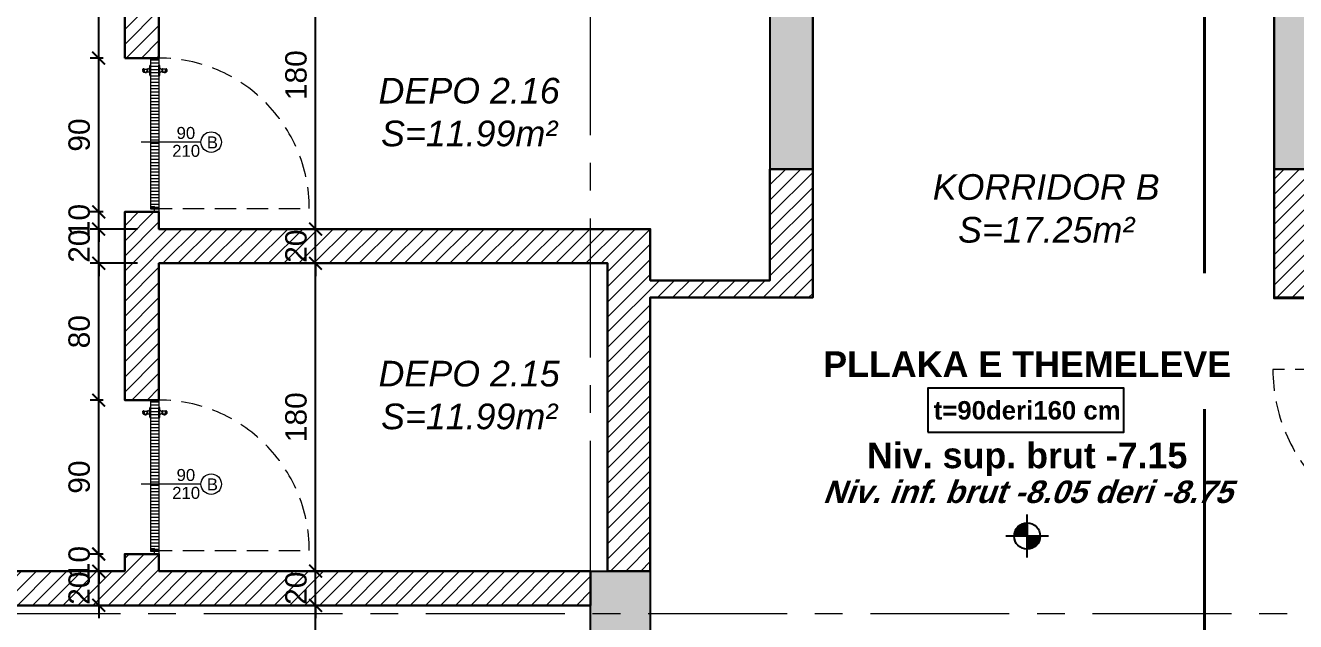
# Model space of a CAD drawing. Header units: centimetres. Extents: x 54080 to 84019, y -57712 to -39496.
# Drawn here: x 56612 to 57355, y -52827 to -52478 of the extents above; entities that cross this region are included whole.
import ezdxf
from ezdxf.enums import TextEntityAlignment as Align

# ---------------------------------------------------------------- set-up
doc = ezdxf.new("R2010")
doc.units = ezdxf.units.CM
doc.header["$LTSCALE"] = 50
doc.header["$MEASUREMENT"] = 0
for name, pattern in [('AXES', [2, 1.25, -0.25, 0.25, -0.25]), ('CACHE', [0.375, 0.25, -0.125]), ('CONTINU', [0]), ('DASHED2', [9.525, 6.35, -3.175])]:
    doc.linetypes.add(name, pattern=pattern)
doc.layers.get('0').update_dxf_attribs({"color": 8})
for name, color, linetype in [('AXES', 10, 'AXES'), ('BETON COUPE', 3, 'CONTINU'), ('BETON TRAME', 252, 'Continuous'), ('COTE 50ème', 1, 'Continuous'), ('NIVEAU', 170, 'Continuous'), ('TEXTE', 7, 'Continuous')]:
    doc.layers.add(name, color=color, linetype=linetype)
for name, color, linetype, lineweight in [('BETON HACHURE', 253, 'Continuous', 13), ('door', 44, 'Continuous', 5), ('MACONNERIE COUPE', 7, 'Continuous', 30), ('MACONNERIE HACHURE', 253, 'Continuous', 13)]:
    doc.layers.add(name, color=color, linetype=linetype, lineweight=lineweight)
doc.layers.add('FMULT', color=150, linetype='Continuous', plot=False)
doc.layers.add('HORS GEL COTE', color=7, linetype='Continuous', lineweight=13, true_color=0x00661a)
doc.styles.add('Arial', font='arialbd.ttf', dxfattribs={"height": 12.5})
doc.styles.add('GENERATED_STYLE_1', font='arial.ttf')
doc.styles.add('RS_TEXT_1.50', font='arial.ttf', dxfattribs={"height": 12.5})
doc.styles.add('RS_TXT_50', font='arial.ttf', dxfattribs={"height": 12.5})
doc.styles.add('style2', font='arialbd.ttf', dxfattribs={"height": 20})
doc.dimstyles.new('RS_50CM_LINEAIRE', dxfattribs={"dimscale": 5, "dimtxt": 12.5, "dimasz": 1.5, "dimexe": 1, "dimexo": 2.5, "dimgap": 1, "dimtad": 1, "dimdec": 1, "dimrnd": 0.5, "dimdsep": 46, "dimtxsty": 'RS_TXT_50', "dimblk1": 'ARCHTICK', "dimblk2": 'ARCHTICK', "dimsah": 1, "dimcen": 2.5, "dimdle": 1, "dimclrt": 4, "dimadec": 0, "dimazin": 2, "dimtfac": 1, "dimtdec": 1, "dimtix": 1, "dimtmove": 2, "dimatfit": 3, "dimfxl": 1, "dimtolj": 1, "dimtzin": 0, "dimarcsym": 0})

# ---------------------------------------------------------------- blocks, each defined once
blk = doc.blocks.new('A$C99aa3423')
at = {"layer": 'AXES', "lineweight": 5, "ltscale": 1.3}
for p, q in [((740, -4150), (740, -1058.41)), ((3195, -1960), (-1985, -1960))]:
    blk.add_line(p, q, dxfattribs=at)
blk = doc.blocks.new('_ArchTick')
at = {"color": 0, "linetype": 'ByBlock', "const_width": 0.15}
blk.add_lwpolyline([(-0.5, -0.5), (0.5, 0.5)], dxfattribs=at)
blk = doc.blocks.new('*D948')
at = {"layer": 'COTE 50ème', "color": 0, "lineweight": -2, "ltscale": 0.5, "transparency": 16777216}
for p, q in [((56752.19, -52817.36), (56786.81, -52817.36)), ((56781.81, -53452.36), (56781.81, -52812.36)), ((56930.17, -53447.36), (56776.81, -53447.36))]:
    blk.add_line(p, q, dxfattribs=at)
at = {"layer": 'Defpoints', "color": 0, "ltscale": 0.5, "transparency": 16777216}
for p in [(56739.69, -52817.36), (56781.81, -52817.36), (56942.67, -53447.36)]:
    blk.add_point(p, dxfattribs=at)
at = {"layer": 'COTE 50ème', "color": 0, "lineweight": -2, "ltscale": 0.5, "transparency": 16777216, "xscale": 7.5, "yscale": 7.5, "zscale": 7.5}
for p, rotation in [((56781.81, -52817.36), 90), ((56781.81, -53447.36), 270)]:
    blk.add_blockref('_ArchTick', p, dxfattribs=dict(at, rotation=rotation))
at = {"layer": 'COTE 50ème', "color": 4, "ltscale": 0.5, "transparency": 16777216, "insert": (56770.42, -53132.36), "char_height": 12.5, "attachment_point": 5, "rotation": 90, "style": 'RS_TXT_50'}
blk.add_mtext('\\A1;630', dxfattribs=at)
blk = doc.blocks.new('*D949')
at = {"layer": 'COTE 50ème', "color": 0, "lineweight": -2, "ltscale": 0.5, "transparency": 16777216}
for p, q in [((56781.81, -52797.36), (56781.81, -52789.86)), ((56752.19, -52797.36), (56786.81, -52797.36)), ((56781.81, -52817.36), (56781.81, -52797.36)), ((56752.19, -52817.36), (56786.81, -52817.36)), ((56781.81, -52817.36), (56781.81, -52824.86))]:
    blk.add_line(p, q, dxfattribs=at)
at = {"layer": 'Defpoints', "color": 0, "ltscale": 0.5, "transparency": 16777216}
for p in [(56739.69, -52797.36), (56781.81, -52797.36), (56739.69, -52817.36)]:
    blk.add_point(p, dxfattribs=at)
at = {"layer": 'COTE 50ème', "color": 0, "lineweight": -2, "ltscale": 0.5, "transparency": 16777216, "xscale": 7.5, "yscale": 7.5, "zscale": 7.5}
for p, rotation in [((56781.81, -52797.36), 270), ((56781.81, -52817.36), 90)]:
    blk.add_blockref('_ArchTick', p, dxfattribs=dict(at, rotation=rotation))
at = {"layer": 'COTE 50ème', "color": 4, "ltscale": 0.5, "transparency": 16777216, "insert": (56770.42, -52807.36), "char_height": 12.5, "attachment_point": 5, "rotation": 90, "style": 'RS_TXT_50'}
blk.add_mtext('\\A1;20', dxfattribs=at)
blk = doc.blocks.new('*D950')
at = {"layer": 'COTE 50ème', "color": 0, "lineweight": -2, "ltscale": 0.5, "transparency": 16777216}
for p, q in [((56743.61, -52617.36), (56786.81, -52617.36)), ((56781.81, -52802.36), (56781.81, -52612.36)), ((56752.19, -52797.36), (56786.81, -52797.36))]:
    blk.add_line(p, q, dxfattribs=at)
at = {"layer": 'Defpoints', "color": 0, "ltscale": 0.5, "transparency": 16777216}
for p in [(56731.11, -52617.36), (56781.81, -52617.36), (56739.69, -52797.36)]:
    blk.add_point(p, dxfattribs=at)
at = {"layer": 'COTE 50ème', "color": 0, "lineweight": -2, "ltscale": 0.5, "transparency": 16777216, "xscale": 7.5, "yscale": 7.5, "zscale": 7.5}
for p, rotation in [((56781.81, -52617.36), 90), ((56781.81, -52797.36), 270)]:
    blk.add_blockref('_ArchTick', p, dxfattribs=dict(at, rotation=rotation))
at = {"layer": 'COTE 50ème', "color": 4, "ltscale": 0.5, "transparency": 16777216, "insert": (56770.42, -52707.36), "char_height": 12.5, "attachment_point": 5, "rotation": 90, "style": 'RS_TXT_50'}
blk.add_mtext('\\A1;180', dxfattribs=at)
blk = doc.blocks.new('*D951')
at = {"layer": 'COTE 50ème', "color": 0, "lineweight": -2, "ltscale": 0.5, "transparency": 16777216}
for p, q in [((56781.81, -52597.36), (56781.81, -52589.86)), ((56743.61, -52597.36), (56786.81, -52597.36)), ((56781.81, -52617.36), (56781.81, -52597.36)), ((56743.61, -52617.36), (56786.81, -52617.36)), ((56781.81, -52617.36), (56781.81, -52624.86))]:
    blk.add_line(p, q, dxfattribs=at)
at = {"layer": 'Defpoints', "color": 0, "ltscale": 0.5, "transparency": 16777216}
for p in [(56731.11, -52597.36), (56781.81, -52597.36), (56731.11, -52617.36)]:
    blk.add_point(p, dxfattribs=at)
at = {"layer": 'COTE 50ème', "color": 0, "lineweight": -2, "ltscale": 0.5, "transparency": 16777216, "xscale": 7.5, "yscale": 7.5, "zscale": 7.5}
for p, rotation in [((56781.81, -52597.36), 270), ((56781.81, -52617.36), 90)]:
    blk.add_blockref('_ArchTick', p, dxfattribs=dict(at, rotation=rotation))
at = {"layer": 'COTE 50ème', "color": 4, "ltscale": 0.5, "transparency": 16777216, "insert": (56770.42, -52607.36), "char_height": 12.5, "attachment_point": 5, "rotation": 90, "style": 'RS_TXT_50'}
blk.add_mtext('\\A1;20', dxfattribs=at)
blk = doc.blocks.new('*D952')
at = {"layer": 'COTE 50ème', "color": 0, "lineweight": -2, "ltscale": 0.5, "transparency": 16777216}
for p, q in [((56743.61, -52417.36), (56786.81, -52417.36)), ((56781.81, -52602.36), (56781.81, -52412.36)), ((56743.61, -52597.36), (56786.81, -52597.36))]:
    blk.add_line(p, q, dxfattribs=at)
at = {"layer": 'Defpoints', "color": 0, "ltscale": 0.5, "transparency": 16777216}
for p in [(56731.11, -52417.36), (56781.81, -52417.36), (56731.11, -52597.36)]:
    blk.add_point(p, dxfattribs=at)
at = {"layer": 'COTE 50ème', "color": 0, "lineweight": -2, "ltscale": 0.5, "transparency": 16777216, "xscale": 7.5, "yscale": 7.5, "zscale": 7.5}
for p, rotation in [((56781.81, -52417.36), 90), ((56781.81, -52597.36), 270)]:
    blk.add_blockref('_ArchTick', p, dxfattribs=dict(at, rotation=rotation))
at = {"layer": 'COTE 50ème', "color": 4, "ltscale": 0.5, "transparency": 16777216, "insert": (56770.42, -52507.36), "char_height": 12.5, "attachment_point": 5, "rotation": 90, "style": 'RS_TXT_50'}
blk.add_mtext('\\A1;180', dxfattribs=at)
blk = doc.blocks.new('*D1192')
at = {"layer": 'COTE 50ème', "color": 0, "lineweight": -2, "ltscale": 0.5, "transparency": 16777216}
for p, q in [((56654.97, -52797.36), (56654.97, -52789.86)), ((56658.41, -52797.36), (56649.97, -52797.36)), ((56654.97, -52817.36), (56654.97, -52797.36)), ((56658.41, -52817.36), (56649.97, -52817.36)), ((56654.97, -52817.36), (56654.97, -52824.86))]:
    blk.add_line(p, q, dxfattribs=at)
at = {"layer": 'Defpoints', "color": 0, "ltscale": 0.5, "transparency": 16777216}
for p in [(56654.97, -52797.36), (56670.91, -52797.36), (56670.91, -52817.36)]:
    blk.add_point(p, dxfattribs=at)
at = {"layer": 'COTE 50ème', "color": 0, "lineweight": -2, "ltscale": 0.5, "transparency": 16777216, "xscale": 7.5, "yscale": 7.5, "zscale": 7.5}
for p, rotation in [((56654.97, -52797.36), 270), ((56654.97, -52817.36), 90)]:
    blk.add_blockref('_ArchTick', p, dxfattribs=dict(at, rotation=rotation))
at = {"layer": 'COTE 50ème', "color": 4, "ltscale": 0.5, "transparency": 16777216, "insert": (56643.59, -52807.36), "char_height": 12.5, "attachment_point": 5, "rotation": 90, "style": 'RS_TXT_50'}
blk.add_mtext('\\A1;20', dxfattribs=at)
blk = doc.blocks.new('*D1193')
at = {"layer": 'COTE 50ème', "color": 0, "lineweight": -2, "ltscale": 0.5, "transparency": 16777216}
for p, q in [((56654.97, -52787.36), (56654.97, -52779.86)), ((56657.67, -52787.36), (56649.97, -52787.36)), ((56654.97, -52797.36), (56654.97, -52787.36)), ((56658.41, -52797.36), (56649.97, -52797.36)), ((56654.97, -52797.36), (56654.97, -52804.86))]:
    blk.add_line(p, q, dxfattribs=at)
at = {"layer": 'Defpoints', "color": 0, "ltscale": 0.5, "transparency": 16777216}
for p in [(56654.97, -52787.36), (56670.17, -52787.36), (56670.91, -52797.36)]:
    blk.add_point(p, dxfattribs=at)
at = {"layer": 'COTE 50ème', "color": 0, "lineweight": -2, "ltscale": 0.5, "transparency": 16777216, "xscale": 7.5, "yscale": 7.5, "zscale": 7.5}
for p, rotation in [((56654.97, -52787.36), 270), ((56654.97, -52797.36), 90)]:
    blk.add_blockref('_ArchTick', p, dxfattribs=dict(at, rotation=rotation))
at = {"layer": 'COTE 50ème', "color": 4, "ltscale": 0.5, "transparency": 16777216, "insert": (56643.59, -52792.36), "char_height": 12.5, "attachment_point": 5, "rotation": 90, "style": 'RS_TXT_50'}
blk.add_mtext('\\A1;10', dxfattribs=at)
blk = doc.blocks.new('*D1194')
at = {"layer": 'COTE 50ème', "color": 0, "lineweight": -2, "ltscale": 0.5, "transparency": 16777216}
for p, q in [((56657.67, -52697.36), (56649.97, -52697.36)), ((56654.97, -52792.36), (56654.97, -52692.36)), ((56657.67, -52787.36), (56649.97, -52787.36))]:
    blk.add_line(p, q, dxfattribs=at)
at = {"layer": 'Defpoints', "color": 0, "ltscale": 0.5, "transparency": 16777216}
for p in [(56654.97, -52697.36), (56670.17, -52697.36), (56670.17, -52787.36)]:
    blk.add_point(p, dxfattribs=at)
at = {"layer": 'COTE 50ème', "color": 0, "lineweight": -2, "ltscale": 0.5, "transparency": 16777216, "xscale": 7.5, "yscale": 7.5, "zscale": 7.5}
for p, rotation in [((56654.97, -52697.36), 90), ((56654.97, -52787.36), 270)]:
    blk.add_blockref('_ArchTick', p, dxfattribs=dict(at, rotation=rotation))
at = {"layer": 'COTE 50ème', "color": 4, "ltscale": 0.5, "transparency": 16777216, "insert": (56643.59, -52742.36), "char_height": 12.5, "attachment_point": 5, "rotation": 90, "style": 'RS_TXT_50'}
blk.add_mtext('\\A1;90', dxfattribs=at)
blk = doc.blocks.new('*D1195')
at = {"layer": 'COTE 50ème', "color": 0, "lineweight": -2, "ltscale": 0.5, "transparency": 16777216}
for p, q in [((56677.67, -52617.36), (56649.97, -52617.36)), ((56654.97, -52702.36), (56654.97, -52612.36)), ((56657.67, -52697.36), (56649.97, -52697.36))]:
    blk.add_line(p, q, dxfattribs=at)
at = {"layer": 'Defpoints', "color": 0, "ltscale": 0.5, "transparency": 16777216}
for p in [(56654.97, -52617.36), (56690.17, -52617.36), (56670.17, -52697.36)]:
    blk.add_point(p, dxfattribs=at)
at = {"layer": 'COTE 50ème', "color": 0, "lineweight": -2, "ltscale": 0.5, "transparency": 16777216, "xscale": 7.5, "yscale": 7.5, "zscale": 7.5}
for p, rotation in [((56654.97, -52617.36), 90), ((56654.97, -52697.36), 270)]:
    blk.add_blockref('_ArchTick', p, dxfattribs=dict(at, rotation=rotation))
at = {"layer": 'COTE 50ème', "color": 4, "ltscale": 0.5, "transparency": 16777216, "insert": (56643.59, -52657.36), "char_height": 12.5, "attachment_point": 5, "rotation": 90, "style": 'RS_TXT_50'}
blk.add_mtext('\\A1;80', dxfattribs=at)
blk = doc.blocks.new('*D1196')
at = {"layer": 'COTE 50ème', "color": 0, "lineweight": -2, "ltscale": 0.5, "transparency": 16777216}
for p, q in [((56654.97, -52597.36), (56654.97, -52589.86)), ((56677.67, -52597.36), (56649.97, -52597.36)), ((56654.97, -52617.36), (56654.97, -52597.36)), ((56677.67, -52617.36), (56649.97, -52617.36)), ((56654.97, -52617.36), (56654.97, -52624.86))]:
    blk.add_line(p, q, dxfattribs=at)
at = {"layer": 'Defpoints', "color": 0, "ltscale": 0.5, "transparency": 16777216}
for p in [(56654.97, -52597.36), (56690.17, -52597.36), (56690.17, -52617.36)]:
    blk.add_point(p, dxfattribs=at)
at = {"layer": 'COTE 50ème', "color": 0, "lineweight": -2, "ltscale": 0.5, "transparency": 16777216, "xscale": 7.5, "yscale": 7.5, "zscale": 7.5}
for p, rotation in [((56654.97, -52597.36), 270), ((56654.97, -52617.36), 90)]:
    blk.add_blockref('_ArchTick', p, dxfattribs=dict(at, rotation=rotation))
at = {"layer": 'COTE 50ème', "color": 4, "ltscale": 0.5, "transparency": 16777216, "insert": (56643.59, -52607.36), "char_height": 12.5, "attachment_point": 5, "rotation": 90, "style": 'RS_TXT_50'}
blk.add_mtext('\\A1;20', dxfattribs=at)
blk = doc.blocks.new('*D1197')
at = {"layer": 'COTE 50ème', "color": 0, "lineweight": -2, "ltscale": 0.5, "transparency": 16777216}
for p, q in [((56654.97, -52587.36), (56654.97, -52579.86)), ((56657.67, -52587.36), (56649.97, -52587.36)), ((56654.97, -52597.36), (56654.97, -52587.36)), ((56677.67, -52597.36), (56649.97, -52597.36)), ((56654.97, -52597.36), (56654.97, -52604.86))]:
    blk.add_line(p, q, dxfattribs=at)
at = {"layer": 'Defpoints', "color": 0, "ltscale": 0.5, "transparency": 16777216}
for p in [(56654.97, -52587.36), (56670.17, -52587.36), (56690.17, -52597.36)]:
    blk.add_point(p, dxfattribs=at)
at = {"layer": 'COTE 50ème', "color": 0, "lineweight": -2, "ltscale": 0.5, "transparency": 16777216, "xscale": 7.5, "yscale": 7.5, "zscale": 7.5}
for p, rotation in [((56654.97, -52587.36), 270), ((56654.97, -52597.36), 90)]:
    blk.add_blockref('_ArchTick', p, dxfattribs=dict(at, rotation=rotation))
at = {"layer": 'COTE 50ème', "color": 4, "ltscale": 0.5, "transparency": 16777216, "insert": (56643.59, -52592.36), "char_height": 12.5, "attachment_point": 5, "rotation": 90, "style": 'RS_TXT_50'}
blk.add_mtext('\\A1;10', dxfattribs=at)
blk = doc.blocks.new('*D1198')
at = {"layer": 'COTE 50ème', "color": 0, "lineweight": -2, "ltscale": 0.5, "transparency": 16777216}
for p, q in [((56657.67, -52497.36), (56649.97, -52497.36)), ((56654.97, -52592.36), (56654.97, -52492.36)), ((56657.67, -52587.36), (56649.97, -52587.36))]:
    blk.add_line(p, q, dxfattribs=at)
at = {"layer": 'Defpoints', "color": 0, "ltscale": 0.5, "transparency": 16777216}
for p in [(56654.97, -52497.36), (56670.17, -52497.36), (56670.17, -52587.36)]:
    blk.add_point(p, dxfattribs=at)
at = {"layer": 'COTE 50ème', "color": 0, "lineweight": -2, "ltscale": 0.5, "transparency": 16777216, "xscale": 7.5, "yscale": 7.5, "zscale": 7.5}
for p, rotation in [((56654.97, -52497.36), 90), ((56654.97, -52587.36), 270)]:
    blk.add_blockref('_ArchTick', p, dxfattribs=dict(at, rotation=rotation))
at = {"layer": 'COTE 50ème', "color": 4, "ltscale": 0.5, "transparency": 16777216, "insert": (56643.59, -52542.36), "char_height": 12.5, "attachment_point": 5, "rotation": 90, "style": 'RS_TXT_50'}
blk.add_mtext('\\A1;90', dxfattribs=at)
blk = doc.blocks.new('*D1199')
at = {"layer": 'COTE 50ème', "color": 0, "lineweight": -2, "ltscale": 0.5, "transparency": 16777216}
for p, q in [((56677.67, -52417.36), (56649.97, -52417.36)), ((56654.97, -52502.36), (56654.97, -52412.36)), ((56657.67, -52497.36), (56649.97, -52497.36))]:
    blk.add_line(p, q, dxfattribs=at)
at = {"layer": 'Defpoints', "color": 0, "ltscale": 0.5, "transparency": 16777216}
for p in [(56654.97, -52417.36), (56690.17, -52417.36), (56670.17, -52497.36)]:
    blk.add_point(p, dxfattribs=at)
at = {"layer": 'COTE 50ème', "color": 0, "lineweight": -2, "ltscale": 0.5, "transparency": 16777216, "xscale": 7.5, "yscale": 7.5, "zscale": 7.5}
for p, rotation in [((56654.97, -52417.36), 90), ((56654.97, -52497.36), 270)]:
    blk.add_blockref('_ArchTick', p, dxfattribs=dict(at, rotation=rotation))
at = {"layer": 'COTE 50ème', "color": 4, "ltscale": 0.5, "transparency": 16777216, "insert": (56643.59, -52457.36), "char_height": 12.5, "attachment_point": 5, "rotation": 90, "style": 'RS_TXT_50'}
blk.add_mtext('\\A1;80', dxfattribs=at)
blk = doc.blocks.new('NIVEAU')
for p, q in [((0, 7.65), (0, -7.65)), ((7.65, 0), (-7.65, 0))]:
    blk.add_line(p, q)
at = {"const_width": 7.65}
for points in [[(0, 3.825, 0.4142136), (-3.825, 0)], [(0, -3.825, 0.4142136), (3.825, 0)]]:
    blk.add_lwpolyline(points, format="xyb", dxfattribs=at)
blk.add_circle((0, 0), 7.65)

msp = doc.modelspace()

# ---------------------------------------------------------------- hatches: boundary and pattern name
at = {"layer": 'BETON HACHURE', "transparency": 33554585}
h = msp.add_hatch(dxfattribs=at)
h.set_pattern_fill('ANSI37', color=256, scale=50, angle=270, style=0)
h.set_pattern_definition([(315, (861.459, 19655.393), (4.4194174, 4.4194174), []), (45, (861.459, 19655.393), (-4.4194174, 4.4194174), [])])
h.paths.add_polyline_path([(56357.67, -51847.22), (56382.67, -51847.22), (56382.67, -52172.22), (56357.67, -52172.22)], flags=0)
h.paths.add_polyline_path([(56357.67, -51847.22), (56382.67, -51847.22), (56382.67, -52172.22), (56357.67, -52172.22)], flags=0)
h.paths.add_polyline_path([(58537.67, -51987.36), (58537.67, -52037.36), (58617.67, -52037.36), (58617.67, -51987.36)], flags=0)
h.paths.add_polyline_path([(58157.67, -51987.36), (58157.67, -52037.36), (58237.67, -52037.36), (58237.67, -51987.36)], flags=0)
edge = h.paths.add_edge_path(flags=0)
edge.add_arc((58197.67, -50672.36), 40, 0, 360)
edge = h.paths.add_edge_path(flags=0)
edge.add_arc((58197.67, -49997.36), 40, 0, 360)
edge = h.paths.add_edge_path(flags=0)
edge.add_arc((58197.67, -51272.36), 40, 0, 360)
h.paths.add_polyline_path([(59277.67, -49527.22), (54853.83, -49527.22), (54464.54, -54263.92), (59277.59, -54736.58), (59277.67, -54713.51)])
edge = h.paths.add_edge_path(flags=0)
edge.add_arc((58197.67, -51272.36), 40, 0, 360)
h.paths.add_polyline_path([(56982.67, -49552.22), (56982.67, -49972.36), (57007.67, -49972.36), (57007.67, -49552.22), (58577.68, -49552.22), (58577.67, -50022.36), (58617.67, -50022.36), (58617.67, -49552.22), (59247.67, -49552.22), (59247.67, -51282.36), (58617.67, -51282.36), (58617.67, -50647.36), (58577.67, -50647.36), (58577.67, -51312.36), (59247.67, -51312.36), (59247.67, -52057.36), (58577.67, -52057.36), (58577.67, -53447.36), (58617.67, -53447.36), (58617.67, -52087.36), (59247.67, -52087.36), (59247.67, -54709.01), (58245.17, -54610.07), (58245.17, -54122.36), (58220.17, -54122.36), (58220.17, -54607.62), (56915.17, -54479.46), (56915.17, -54122.36), (56890.17, -54122.36), (56890.17, -54477.01), (55702.67, -54360.39), (55702.67, -54122.36), (55652.67, -54122.36), (55652.67, -54355.48), (54491.47, -54241.45), (54666.86, -52107.36), (54872.67, -52107.36), (54872.67, -52057.36), (54670.97, -52057.36), (54672.82, -52037.36), (54872.67, -52037.36), (54872.67, -51987.36), (54676.72, -51987.36), (54733.43, -51297.36), (54872.67, -51297.36), (54872.67, -51247.36), (54737.54, -51247.36), (54782.74, -50697.36), (54872.67, -50697.36), (54872.67, -50647.36), (54786.85, -50647.36), (54876.86, -49552.22), (55655.17, -49552.22), (55655.17, -49972.36), (55680.17, -49972.36), (55680.17, -49552.22)], flags=16)
h.paths.add_polyline_path([(58157.67, -51232.36), (58157.67, -51312.36), (58237.67, -51312.36), (58237.67, -51232.36)], flags=0)
at = {"layer": 'BETON TRAME', "transparency": 33554559}
h = msp.add_hatch(color=256, dxfattribs=at)
h.dxf.hatch_style = 1
h.paths.add_polyline_path([(57437.67, -52797.36), (57472.67, -52797.36), (57472.67, -53447.36), (57437.67, -53447.36), (57437.67, -53272.36), (56977.67, -53272.36), (56977.67, -53447.36), (56942.67, -53447.36), (56942.67, -52797.36), (56977.67, -52797.36), (56977.67, -53232.36), (57187.67, -53232.36), (57187.67, -52902.36), (57227.67, -52902.36), (57227.67, -53232.36), (57437.67, -53232.36)])
h.paths.add_polyline_path([(58307.67, -54122.36), (58307.67, -54072.36), (58157.67, -54072.36), (58157.67, -54122.36)])
h.paths.add_polyline_path([(57587.67, -54122.36), (57587.67, -54072.36), (57437.67, -54072.36), (57437.67, -54122.36)])
h.paths.add_polyline_path([(56977.67, -54122.36), (56977.67, -54072.36), (56827.67, -54072.36), (56827.67, -54122.36)])
h.paths.add_polyline_path([(56257.67, -54122.36), (56257.67, -54072.36), (56107.67, -54072.36), (56107.67, -54122.36)])
h.paths.add_polyline_path([(56257.67, -53447.36), (56257.67, -53397.36), (56107.67, -53397.36), (56107.67, -53447.36)])
h.paths.add_polyline_path([(58307.67, -53447.36), (58307.67, -53397.36), (58157.67, -53397.36), (58157.67, -53447.36)])
h.paths.add_polyline_path([(58307.67, -52847.36), (58307.67, -52797.36), (58157.67, -52797.36), (58157.67, -52847.36)])
h.paths.add_polyline_path([(56257.67, -52847.36), (56257.67, -52797.36), (56107.67, -52797.36), (56107.67, -52847.36)])
h.paths.add_polyline_path([(56257.67, -52107.36), (56257.67, -52057.36), (56107.67, -52057.36), (56107.67, -52107.36)])
h.paths.add_polyline_path([(58157.67, -52057.36), (58157.67, -52107.36), (58307.67, -52107.36), (58307.67, -52057.36)])
h.paths.add_polyline_path([(57492.67, -52107.36), (57492.67, -52057.36), (57367.67, -52057.36), (57367.67, -52107.36)])
h.paths.add_polyline_path([(57047.67, -52107.36), (57047.67, -52057.36), (56922.67, -52057.36), (56922.67, -52107.36)])
h.paths.add_polyline_path([(57072.67, -52057.36), (57047.67, -52057.36), (57047.67, -52562.36), (57072.67, -52562.36)])
h.paths.add_polyline_path([(57367.67, -52057.36), (57342.67, -52057.36), (57342.67, -52562.36), (57367.67, -52562.36)])
at = {"layer": 'door'}
h = msp.add_hatch(dxfattribs=at)
h.set_pattern_fill('ANSI31', color=256, scale=15, angle=855)
h.set_pattern_definition([(180, (103815.5866, -190472.0756), (-3e-15, -1.875), [])])
h.paths.add_polyline_path([(56685.4, -52585.39), (56685.4, -52497.36), (56690.12, -52497.36), (56690.12, -52585.39)])
h = msp.add_hatch(dxfattribs=at)
h.set_pattern_fill('ANSI31', color=256, scale=15, angle=855)
h.set_pattern_definition([(180, (103815.5866, -190672.0756), (-3e-15, -1.875), [])])
h.paths.add_polyline_path([(56685.4, -52785.39), (56685.4, -52697.36), (56690.12, -52697.36), (56690.12, -52785.39)])
at = {"layer": 'MACONNERIE HACHURE'}
h = msp.add_hatch(dxfattribs=at)
h.set_pattern_fill('ANSI31', color=256, scale=50, style=0)
h.paths.add_polyline_path([(54872.67, -54083.63), (54897.67, -54083.63), (54897.67, -54067.36), (54872.67, -54067.36)])
h.paths.add_polyline_path([(54760.13, -53887.22), (54520.58, -53887.22), (54522.64, -53862.22), (54760.13, -53862.22)])
h.paths.add_polyline_path([(54872.67, -54017.36), (54872.67, -53887.22), (54850.13, -53887.22), (54850.13, -53862.22), (54897.67, -53862.22), (54897.67, -54017.36)])
h.paths.add_polyline_path([(54872.67, -54173.63), (54897.67, -54173.63), (54897.67, -54281.34), (54872.67, -54278.88)])
h.paths.add_polyline_path([(54505.78, -54067.36), (54507.82, -54042.46), (54872.67, -54042.36), (54872.67, -54067.36)])
h.paths.add_polyline_path([(58577.67, -52057.36), (58597.67, -52057.36), (58597.67, -52037.36), (58577.67, -52037.36)])
h.paths.add_polyline_path([(55842.67, -50672.36), (56202.67, -50672.36), (56202.67, -50647.36), (55842.67, -50647.36)])
h.paths.add_polyline_path([(55752.67, -50672.36), (55742.67, -50672.36), (55742.67, -50647.36), (55752.67, -50647.36)])
h.paths.add_polyline_path([(57077.67, -53447.36), (57437.67, -53447.36), (57437.67, -53422.36), (57077.67, -53422.36)])
h.paths.add_polyline_path([(56987.67, -53447.36), (56977.67, -53447.36), (56977.67, -53422.36), (56987.67, -53422.36)])
h.paths.add_polyline_path([(58777.67, -49872.22), (58777.67, -49882.22), (58757.67, -49882.22), (58757.67, -49872.22), (58717.67, -49872.22), (58717.67, -49852.22), (59252.67, -49852.22), (59252.67, -49872.22)])
h.paths.add_polyline_path([(58777.67, -50092.22), (58777.67, -50102.22), (58757.67, -50102.22), (58757.67, -49972.22), (58777.67, -49972.22), (58777.67, -50072.22), (59252.67, -50072.22), (59252.67, -50092.22)])
h.paths.add_polyline_path([(58777.67, -50312.22), (58777.67, -50322.22), (58757.67, -50322.22), (58757.67, -50192.22), (58777.67, -50192.22), (58777.67, -50292.22), (59252.67, -50292.22), (59252.67, -50312.22)])
h.paths.add_polyline_path([(58777.67, -50532.22), (58777.67, -50542.22), (58757.67, -50542.22), (58757.67, -50412.22), (58777.67, -50412.22), (58777.67, -50512.22), (59247.67, -50512.22), (59247.67, -50532.22)])
h.paths.add_polyline_path([(58757.67, -50762.22), (58757.67, -50632.22), (58777.67, -50632.22), (58777.67, -50732.22), (59252.67, -50732.22), (59252.67, -50752.22), (58777.67, -50752.22), (58777.67, -50762.22)])
h.paths.add_polyline_path([(58777.67, -50852.22), (58757.67, -50852.22), (58757.67, -50952.22), (58717.67, -50952.22), (58717.67, -50972.22), (59252.67, -50972.22), (59252.67, -50952.22), (58777.67, -50952.22)])
h.paths.add_polyline_path([(58627.67, -49872.22), (58617.67, -49872.22), (58617.67, -49852.22), (58627.67, -49852.22)])
h.paths.add_polyline_path([(58627.67, -50972.22), (58617.67, -50972.22), (58617.67, -50952.22), (58627.67, -50952.22)])
h.paths.add_polyline_path([(58577.67, -51947.36), (58597.67, -51947.36), (58597.67, -51987.36), (58577.67, -51987.36)])
h.paths.add_polyline_path([(58577.67, -51747.36), (58597.67, -51747.36), (58597.67, -51312.36), (58577.67, -51312.36)])
h.paths.add_polyline_path([(57052.67, -52057.36), (57072.67, -52057.36), (57072.67, -52037.36), (57052.67, -52037.36)])
h.paths.add_polyline_path([(56237.67, -52057.36), (56257.67, -52057.36), (56257.67, -52037.36), (56237.67, -52037.36)])
h.paths.add_polyline_path([(55707.67, -52087.36), (55727.67, -52087.36), (55727.67, -52037.36), (55707.67, -52037.36)])
h.paths.add_polyline_path([(55837.67, -52007.36), (56107.67, -52007.36), (56107.67, -51987.36), (55837.67, -51987.36)])
h.paths.add_polyline_path([(57072.67, -52107.36), (57342.67, -52107.36), (57342.67, -52087.36), (57072.67, -52087.36)])
h.paths.add_polyline_path([(56670.17, -51987.36), (56670.17, -52097.36), (56690.17, -52097.36), (56690.17, -52007.36), (56922.67, -52007.36), (56922.67, -51987.36)])
h.paths.add_polyline_path([(56670.17, -52297.36), (56690.17, -52297.36), (56690.17, -52217.36), (57047.67, -52217.36), (57047.67, -52197.36), (56690.17, -52197.36), (56690.17, -52187.36), (56670.17, -52187.36)])
h.paths.add_polyline_path([(56670.17, -52497.36), (56690.17, -52497.36), (56690.17, -52417.36), (57047.67, -52417.36), (57047.67, -52397.36), (56690.17, -52397.36), (56690.17, -52387.36), (56670.17, -52387.36)])
h.paths.add_polyline_path([(56510.17, -52797.36), (56510.17, -52787.36), (56490.17, -52787.36), (56490.17, -52797.36), (56257.67, -52797.36), (56257.67, -52817.36), (56942.67, -52817.36), (56942.67, -52797.36), (56690.17, -52797.36), (56690.17, -52787.36), (56670.17, -52787.36), (56670.17, -52797.36)])
h.paths.add_polyline_path([(56510.17, -52697.36), (56510.17, -52587.36), (56490.17, -52587.36), (56490.17, -52597.36), (56127.67, -52597.36), (56127.67, -52617.36), (56490.17, -52617.36), (56490.17, -52697.36)])
h.paths.add_polyline_path([(56510.17, -52497.36), (56510.17, -52387.36), (56490.17, -52387.36), (56490.17, -52397.36), (56127.67, -52397.36), (56127.67, -52417.36), (56490.17, -52417.36), (56490.17, -52497.36)])
h.paths.add_polyline_path([(56510.17, -52187.36), (56490.17, -52187.36), (56490.17, -52197.36), (56127.67, -52197.36), (56127.67, -52217.36), (56490.17, -52217.36), (56490.17, -52297.36), (56510.17, -52297.36)])
h.paths.add_polyline_path([(56510.17, -51977.36), (56490.17, -51977.36), (56490.17, -51987.36), (56257.67, -51987.36), (56257.67, -52007.36), (56490.17, -52007.36), (56490.17, -52097.36), (56510.17, -52097.36)])
h.paths.add_polyline_path([(56490.17, -51887.36), (56510.17, -51887.36), (56510.17, -51777.36), (56490.17, -51777.36), (56490.17, -51787.36), (56132.67, -51787.36), (56132.67, -51807.36), (56490.17, -51807.36)])
h.paths.add_polyline_path([(57437.67, -52777.36), (57462.67, -52777.36), (57462.67, -52797.36), (57437.67, -52797.36)])
h.paths.add_polyline_path([(56202.67, -51317.36), (56227.67, -51317.36), (56227.67, -51297.36), (56202.67, -51297.36)])
h.paths.add_polyline_path([(56107.67, -53323.39), (56127.67, -53323.39), (56127.67, -52847.36), (56107.67, -52847.36)])
h.paths.add_polyline_path([(55682.67, -53222.36), (55702.67, -53222.36), (55702.67, -52927.36), (55682.67, -52927.36)])
h.paths.add_polyline_path([(55786, -51192.36), (55742.67, -51192.36), (55742.67, -51152.36), (55786, -51152.36)])
h.paths.add_polyline_path([(55952.67, -51192.36), (55912.67, -51192.36), (55912.67, -51152.36), (55952.67, -51152.36)])
h.paths.add_polyline_path([(56159.34, -51192.36), (56202.67, -51192.36), (56202.67, -51152.36), (56159.34, -51152.36)])
h.paths.add_polyline_path([(55992.67, -51192.36), (56032.67, -51192.36), (56032.67, -51152.36), (55992.67, -51152.36)])
h.paths.add_polyline_path([(57394.34, -52902.36), (57437.67, -52902.36), (57437.67, -52942.36), (57394.34, -52942.36)])
h.paths.add_polyline_path([(57227.67, -52902.36), (57267.67, -52902.36), (57267.67, -52942.36), (57227.67, -52942.36)])
h.paths.add_polyline_path([(57021, -52902.36), (56977.67, -52902.36), (56977.67, -52942.36), (57021, -52942.36)])
h.paths.add_polyline_path([(57187.67, -52902.36), (57147.67, -52902.36), (57147.67, -52942.36), (57187.67, -52942.36)])
h.paths.add_polyline_path([(55941, -52412.36), (55917.67, -52412.36), (55917.67, -52392.36), (55941, -52392.36)])
h.paths.add_polyline_path([(56107.67, -52412.36), (56067.67, -52412.36), (56067.67, -52392.36), (56107.67, -52392.36)])
h.paths.add_polyline_path([(55726, -52412.36), (55702.67, -52412.36), (55702.67, -52392.36), (55726, -52392.36)])
h.paths.add_polyline_path([(55892.67, -52412.36), (55852.67, -52412.36), (55852.67, -52392.36), (55892.67, -52392.36)])
h.paths.add_polyline_path([(55682.67, -52518.36), (55702.67, -52518.36), (55702.67, -52412.36), (55682.67, -52412.36)])
h.paths.add_polyline_path([(55682.67, -52797.36), (55702.67, -52797.36), (55702.67, -52737.36), (55682.67, -52737.36)])
h.paths.add_polyline_path([(56107.67, -52797.36), (56127.67, -52797.36), (56127.67, -52412.36), (56107.67, -52412.36)])
h.paths.add_polyline_path([(57437.67, -52677.36), (57437.67, -52637.36), (57342.67, -52637.36), (57342.67, -52562.36), (57367.67, -52562.36), (57367.67, -52627.36), (57462.67, -52627.36), (57462.67, -52677.36)])
h.paths.add_polyline_path([(56202.67, -51417.36), (56202.67, -51457.36), (56107.67, -51457.36), (56107.67, -51532.36), (56132.67, -51532.36), (56132.67, -51482.36), (56202.67, -51482.36), (56202.67, -51578.36), (56490.17, -51578.36), (56490.17, -51687.36), (56510.17, -51687.36), (56510.17, -51558.36), (56227.67, -51558.36), (56227.67, -51417.36)])
h.paths.add_polyline_path([(55742.67, -51297.36), (55742.67, -51457.36), (55837.67, -51457.36), (55837.67, -51532.36), (55812.67, -51532.36), (55812.67, -51482.36), (55717.67, -51482.36), (55717.67, -51297.36)])
h.paths.add_polyline_path([(56107.67, -53343.36), (55702.67, -53343.36), (55702.67, -53343.36), (56107.67, -53343.36)])
h.paths.add_polyline_path([(56977.67, -52797.36), (56977.67, -52637.36), (57072.67, -52637.36), (57072.67, -52562.36), (57047.67, -52562.36), (57047.67, -52627.36), (56977.67, -52627.36), (56977.67, -52597.36), (56690.17, -52597.36), (56690.17, -52587.36), (56670.17, -52587.36), (56670.17, -52697.36), (56690.17, -52697.36), (56690.17, -52617.36), (56952.67, -52617.36), (56952.67, -52797.36)])

# ---------------------------------------------------------------- linework, layer by layer
at = {"layer": 'BETON COUPE'}
for points in [[(57072.67, -52057.36), (57047.67, -52057.36), (57047.67, -52562.36), (57072.67, -52562.36)], [(57367.67, -52057.36), (57342.67, -52057.36), (57342.67, -52562.36), (57367.67, -52562.36)], [(57437.67, -52797.36), (57472.67, -52797.36), (57472.67, -53447.36), (57437.67, -53447.36), (57437.67, -53272.36), (56977.67, -53272.36), (56977.67, -53447.36), (56942.67, -53447.36), (56942.67, -52797.36), (56977.67, -52797.36), (56977.67, -53232.36), (57187.67, -53232.36), (57187.67, -52902.36), (57227.67, -52902.36), (57227.67, -53232.36), (57437.67, -53232.36)]]:
    msp.add_lwpolyline(points, close=True, dxfattribs=at)
at = {"layer": 'door'}
for p, q in [((56680.76, -52503.92), (56680.88, -52503.92)), ((56680.76, -52504.05), (56680.76, -52503.92)), ((56680.76, -52504.05), (56680.76, -52505.15)), ((56680.76, -52505.15), (56680.76, -52505.28)), ((56680.76, -52505.28), (56680.88, -52505.28)), ((56680.88, -52503.92), (56680.88, -52505.28)), ((56681.13, -52503.67), (56681.13, -52505.53)), ((56681.38, -52505.53), (56681.38, -52503.67)), ((56681.63, -52503.92), (56683, -52503.92)), ((56681.63, -52503.92), (56681.63, -52505.28)), ((56681.63, -52505.47), (56681.63, -52505.28)), ((56682.22, -52505.65), (56681.65, -52505.65)), ((56682.22, -52505.87), (56681.65, -52505.87)), ((56682.22, -52505.65), (56682.79, -52505.65)), ((56682.22, -52505.87), (56682.79, -52505.87)), ((56682.81, -52505.47), (56682.81, -52505.47)), ((56683, -52505.28), (56683, -52505.28)), ((56683.17, -52503.77), (56683.17, -52505.44)), ((56683.57, -52503.77), (56683.57, -52505.44)), ((56684.8, -52507.3), (56684.8, -52501.9)), ((56685.1, -52501.6), (56685.4, -52501.6)), ((56685.4, -52507.6), (56685.4, -52501.6)), ((56690.42, -52501.6), (56690.12, -52501.6)), ((56690.12, -52507.6), (56690.12, -52501.6)), ((56690.72, -52507.3), (56690.72, -52501.9)), ((56691.95, -52503.77), (56691.95, -52505.44)), ((56692.35, -52503.77), (56692.35, -52505.44)), ((56693.89, -52503.92), (56692.52, -52503.92)), ((56692.53, -52505.28), (56692.52, -52505.28)), ((56692.71, -52505.47), (56692.71, -52505.47)), ((56693.3, -52505.65), (56692.73, -52505.65)), ((56693.3, -52505.87), (56692.73, -52505.87)), ((56693.3, -52505.65), (56693.87, -52505.65)), ((56693.3, -52505.87), (56693.87, -52505.87)), ((56693.89, -52503.92), (56693.89, -52505.28)), ((56693.89, -52505.47), (56693.89, -52505.28)), ((56694.14, -52505.53), (56694.14, -52503.67)), ((56694.39, -52503.67), (56694.39, -52505.53)), ((56694.64, -52503.92), (56694.64, -52505.28)), ((56694.77, -52503.92), (56694.64, -52503.92)), ((56694.77, -52505.28), (56694.64, -52505.28)), ((56694.77, -52504.05), (56694.77, -52503.92)), ((56694.77, -52504.05), (56694.77, -52505.15)), ((56694.77, -52505.15), (56694.77, -52505.28)), ((56685.1, -52507.6), (56685.4, -52507.6)), ((56690.42, -52507.6), (56690.12, -52507.6)), ((56714.78, -52546.49), (56679.82, -52546.49)), ((56680.76, -52703.92), (56680.88, -52703.92)), ((56680.76, -52704.05), (56680.76, -52703.92)), ((56680.76, -52704.05), (56680.76, -52705.15)), ((56680.76, -52705.15), (56680.76, -52705.28)), ((56680.76, -52705.28), (56680.88, -52705.28)), ((56680.88, -52703.92), (56680.88, -52705.28)), ((56681.13, -52703.67), (56681.13, -52705.53)), ((56681.38, -52705.53), (56681.38, -52703.67)), ((56681.63, -52703.92), (56683, -52703.92)), ((56681.63, -52703.92), (56681.63, -52705.28)), ((56681.63, -52705.47), (56681.63, -52705.28)), ((56682.22, -52705.65), (56681.65, -52705.65)), ((56682.22, -52705.87), (56681.65, -52705.87)), ((56682.22, -52705.65), (56682.79, -52705.65)), ((56682.22, -52705.87), (56682.79, -52705.87)), ((56682.81, -52705.47), (56682.81, -52705.47)), ((56683, -52705.28), (56683, -52705.28)), ((56683.17, -52703.77), (56683.17, -52705.44)), ((56683.57, -52703.77), (56683.57, -52705.44)), ((56684.8, -52707.3), (56684.8, -52701.9)), ((56685.1, -52701.6), (56685.4, -52701.6)), ((56685.4, -52707.6), (56685.4, -52701.6)), ((56690.42, -52701.6), (56690.12, -52701.6)), ((56690.12, -52707.6), (56690.12, -52701.6)), ((56690.72, -52707.3), (56690.72, -52701.9)), ((56691.95, -52703.77), (56691.95, -52705.44)), ((56692.35, -52703.77), (56692.35, -52705.44)), ((56693.89, -52703.92), (56692.52, -52703.92)), ((56692.53, -52705.28), (56692.52, -52705.28)), ((56692.71, -52705.47), (56692.71, -52705.47)), ((56693.3, -52705.65), (56692.73, -52705.65)), ((56693.3, -52705.87), (56692.73, -52705.87)), ((56693.3, -52705.65), (56693.87, -52705.65)), ((56693.3, -52705.87), (56693.87, -52705.87)), ((56693.89, -52703.92), (56693.89, -52705.28)), ((56693.89, -52705.47), (56693.89, -52705.28)), ((56694.14, -52705.53), (56694.14, -52703.67)), ((56694.39, -52703.67), (56694.39, -52705.53)), ((56694.64, -52703.92), (56694.64, -52705.28)), ((56694.77, -52703.92), (56694.64, -52703.92)), ((56694.77, -52705.28), (56694.64, -52705.28)), ((56694.77, -52704.05), (56694.77, -52703.92)), ((56694.77, -52704.05), (56694.77, -52705.15)), ((56694.77, -52705.15), (56694.77, -52705.28)), ((56685.1, -52707.6), (56685.4, -52707.6)), ((56690.42, -52707.6), (56690.12, -52707.6)), ((56714.78, -52746.49), (56679.82, -52746.49))]:
    msp.add_line(p, q, dxfattribs=at)
at = {"layer": 'door', "linetype": 'CACHE'}
for p, q in [((56685.4, -52585.39), (56778.15, -52585.39)), ((57442.44, -52679.46), (57341.91, -52679.46)), ((56685.4, -52785.39), (56778.15, -52785.39))]:
    msp.add_line(p, q, dxfattribs=at)
at = {"layer": 'door'}
for points in [[(56685.4, -52585.39), (56685.4, -52497.36), (56690.12, -52497.36), (56690.12, -52585.39), (56685.4, -52585.39)], [(56687.67, -52587.36), (56687.67, -52584.22), (56685.35, -52584.34), (56685.35, -52585.6), (56690.17, -52585.6), (56690.17, -52587.36), (56687.67, -52587.36)], [(56685.4, -52785.39), (56685.4, -52697.36), (56690.12, -52697.36), (56690.12, -52785.39), (56685.4, -52785.39)], [(56687.67, -52787.36), (56687.67, -52784.22), (56685.35, -52784.34), (56685.35, -52785.6), (56690.17, -52785.6), (56690.17, -52787.36), (56687.67, -52787.36)]]:
    msp.add_lwpolyline(points, dxfattribs=at)
for centre in [(56720.78, -52546.49), (56720.78, -52746.49)]:
    msp.add_circle(centre, 6, dxfattribs=at)
at = {"layer": 'door', "linetype": 'CACHE'}
for centre, radius, start, end in [((56690.12, -52585.39), 88.03, 360, 90), ((57437.72, -52679.46), 95.81, 180, 270), ((56690.12, -52785.39), 88.03, 360, 90)]:
    msp.add_arc(centre, radius, start, end, dxfattribs=at)
at = {"layer": 'door'}
for centre, radius, start, end in [((56681.5, -52504.6), 0.929, 143.41041, 216.58959), ((56681.13, -52503.92), 0.251, 90.11503, 179.88497), ((56681.13, -52505.28), 0.251, 180.11503, 269.88497), ((56681.26, -52503.67), 0.125, 0, 180), ((56681.26, -52505.53), 0.125, 180, 0), ((56681.38, -52503.92), 0.251, 0.11503, 89.88497), ((56681.38, -52505.28), 0.251, 270.11503, 359.88497), ((56681.65, -52505.76), 0.11, 90.01058, 269.98942), ((56681.65, -52505.6), 0.0561, 142.03658, 266.29028), ((56681.42, -52505.46), 0.215, 332.38575, 357.2971), ((56682.79, -52505.6), 0.0561, 273.70972, 37.96342), ((56682.79, -52505.76), 0.11, 270.01058, 89.98942), ((56683, -52505.47), 0.191, 91.8485, 181.25737), ((56683.03, -52505.46), 0.215, 182.7029, 207.61425), ((56683, -52503.75), 0.171, 270.21752, 354.94096), ((56683, -52505.45), 0.171, 5.05904, 89.78248), ((56683.37, -52503.77), 0.2, 0, 180), ((56683.37, -52505.44), 0.2, 180, 0), ((56683.75, -52502.94), 0.841, 257.92952, 315.63105), ((56683.75, -52506.26), 0.841, 44.36895, 102.07048), ((56684.8, -52503.92), 0.6, 90, 139.40915), ((56684.8, -52505.28), 0.6, 220.59085, 270), ((56685.1, -52501.9), 0.3, 90, 180), ((56690.42, -52501.9), 0.3, 0, 90), ((56690.72, -52503.92), 0.6, 40.59085, 90), ((56690.72, -52505.28), 0.6, 270, 319.40915), ((56691.78, -52502.94), 0.841, 224.36895, 282.07048), ((56691.78, -52506.26), 0.841, 77.92952, 135.63105), ((56692.15, -52503.77), 0.2, 0, 180), ((56692.15, -52505.44), 0.2, 180, 0), ((56692.52, -52503.75), 0.171, 185.05904, 269.78248), ((56692.52, -52505.45), 0.171, 90.21752, 174.94096), ((56692.52, -52505.47), 0.191, 358.74263, 88.1515), ((56692.73, -52505.76), 0.11, 90.01058, 269.98942), ((56692.73, -52505.6), 0.0561, 142.03658, 266.29028), ((56692.5, -52505.46), 0.215, 332.38575, 357.2971), ((56693.87, -52505.6), 0.0561, 273.70972, 37.96342), ((56693.87, -52505.76), 0.11, 270.01058, 89.98942), ((56694.14, -52503.92), 0.251, 90.11503, 179.88497), ((56694.14, -52505.28), 0.251, 180.11503, 269.88497), ((56694.1, -52505.46), 0.215, 182.7029, 207.61425), ((56694.27, -52503.67), 0.125, 0, 180), ((56694.27, -52505.53), 0.125, 180, 0), ((56694.39, -52503.92), 0.251, 0.11503, 89.88497), ((56694.39, -52505.28), 0.251, 270.11503, 359.88497), ((56694.02, -52504.6), 0.929, 323.41041, 36.58959), ((56685.1, -52507.3), 0.3, 180, 270), ((56690.42, -52507.3), 0.3, 270, 0), ((56681.5, -52704.6), 0.929, 143.41041, 216.58959), ((56681.13, -52703.92), 0.251, 90.11503, 179.88497), ((56681.13, -52705.28), 0.251, 180.11503, 269.88497), ((56681.26, -52703.67), 0.125, 0, 180), ((56681.26, -52705.53), 0.125, 180, 0), ((56681.38, -52703.92), 0.251, 0.11503, 89.88497), ((56681.38, -52705.28), 0.251, 270.11503, 359.88497), ((56681.65, -52705.76), 0.11, 90.01058, 269.98942), ((56681.65, -52705.6), 0.0561, 142.03658, 266.29028), ((56681.42, -52705.46), 0.215, 332.38575, 357.2971), ((56682.79, -52705.6), 0.0561, 273.70972, 37.96342), ((56682.79, -52705.76), 0.11, 270.01058, 89.98942), ((56683, -52705.47), 0.191, 91.8485, 181.25737), ((56683.03, -52705.46), 0.215, 182.7029, 207.61425), ((56683, -52703.75), 0.171, 270.21752, 354.94096), ((56683, -52705.45), 0.171, 5.05904, 89.78248), ((56683.37, -52703.77), 0.2, 0, 180), ((56683.37, -52705.44), 0.2, 180, 0), ((56683.75, -52702.94), 0.841, 257.92952, 315.63105), ((56683.75, -52706.26), 0.841, 44.36895, 102.07048), ((56684.8, -52703.92), 0.6, 90, 139.40915), ((56684.8, -52705.28), 0.6, 220.59085, 270), ((56685.1, -52701.9), 0.3, 90, 180), ((56690.42, -52701.9), 0.3, 0, 90), ((56690.72, -52703.92), 0.6, 40.59085, 90), ((56690.72, -52705.28), 0.6, 270, 319.40915), ((56691.78, -52702.94), 0.841, 224.36895, 282.07048), ((56691.78, -52706.26), 0.841, 77.92952, 135.63105), ((56692.15, -52703.77), 0.2, 0, 180), ((56692.15, -52705.44), 0.2, 180, 0), ((56692.52, -52703.75), 0.171, 185.05904, 269.78248), ((56692.52, -52705.45), 0.171, 90.21752, 174.94096), ((56692.52, -52705.47), 0.191, 358.74263, 88.1515), ((56692.73, -52705.76), 0.11, 90.01058, 269.98942), ((56692.73, -52705.6), 0.0561, 142.03658, 266.29028), ((56692.5, -52705.46), 0.215, 332.38575, 357.2971), ((56693.87, -52705.6), 0.0561, 273.70972, 37.96342), ((56693.87, -52705.76), 0.11, 270.01058, 89.98942), ((56694.14, -52703.92), 0.251, 90.11503, 179.88497), ((56694.14, -52705.28), 0.251, 180.11503, 269.88497), ((56694.1, -52705.46), 0.215, 182.7029, 207.61425), ((56694.27, -52703.67), 0.125, 0, 180), ((56694.27, -52705.53), 0.125, 180, 0), ((56694.39, -52703.92), 0.251, 0.11503, 89.88497), ((56694.39, -52705.28), 0.251, 270.11503, 359.88497), ((56694.02, -52704.6), 0.929, 323.41041, 36.58959), ((56685.1, -52707.3), 0.3, 180, 270), ((56690.42, -52707.3), 0.3, 270, 0)]:
    msp.add_arc(centre, radius, start, end, dxfattribs=at)
at = {"layer": 'FMULT', "ltscale": 0.5}
msp.add_lwpolyline([(57072.67, -52449.36), (57072.67, -52637.36), (56977.67, -52637.36), (56977.67, -52902.36), (57437.67, -52902.36), (57437.67, -52637.86), (57342.57, -52637.86), (57342.57, -52449.36)], close=True, dxfattribs=at)
at = {"layer": 'HORS GEL COTE', "linetype": 'DASHED2', "lineweight": 40, "ltscale": 0.5}
msp.add_line((57301.83, -49130.71), (57301.83, -54862.41), dxfattribs=at)
at = {"layer": 'MACONNERIE COUPE', "ltscale": 0.5}
for points in [[(56670.17, -52497.36), (56690.17, -52497.36), (56690.17, -52417.36), (57047.67, -52417.36), (57047.67, -52397.36), (56690.17, -52397.36), (56690.17, -52387.36), (56670.17, -52387.36)], [(56510.17, -52797.36), (56510.17, -52787.36), (56490.17, -52787.36), (56490.17, -52797.36), (56257.67, -52797.36), (56257.67, -52817.36), (56942.67, -52817.36), (56942.67, -52797.36), (56690.17, -52797.36), (56690.17, -52787.36), (56670.17, -52787.36), (56670.17, -52797.36)]]:
    msp.add_lwpolyline(points, close=True, dxfattribs=at)
at = {"layer": 'MACONNERIE COUPE'}
for points in [[(56977.67, -52797.36), (56977.67, -52637.36), (57072.67, -52637.36), (57072.67, -52562.36), (57047.67, -52562.36), (57047.67, -52627.36), (56977.67, -52627.36), (56977.67, -52597.36), (56690.17, -52597.36), (56690.17, -52587.36), (56670.17, -52587.36), (56670.17, -52697.36), (56690.17, -52697.36), (56690.17, -52617.36), (56952.67, -52617.36), (56952.67, -52797.36)], [(57437.67, -52677.36), (57437.67, -52637.36), (57342.67, -52637.36), (57342.67, -52562.36), (57367.67, -52562.36), (57367.67, -52627.36), (57462.67, -52627.36), (57462.67, -52677.36)]]:
    msp.add_lwpolyline(points, close=True, dxfattribs=at)
at = {"layer": 'NIVEAU'}
for p, q in [((57198.13, -52789.34), (57198.13, -52764.34)), ((57210.63, -52776.84), (57185.63, -52776.84))]:
    msp.add_line(p, q, dxfattribs=at)
msp.add_lwpolyline([(57140.06, -52716.18), (57254.6, -52716.18), (57254.6, -52690.47), (57140.06, -52690.47)], close=True, dxfattribs=at)

# ---------------------------------------------------------------- block references
at = {"layer": 'MACONNERIE COUPE', "lineweight": 5, "ltscale": 0.5}
msp.add_blockref('A$C99aa3423', (56202.67, -50862.36), dxfattribs=at)
at = {"layer": 'NIVEAU'}
msp.add_blockref('NIVEAU', (57198.13, -52776.84), dxfattribs=at)

# ---------------------------------------------------------------- texts
at = {"layer": 'door', "char_height": 7, "style": 'GENERATED_STYLE_1'}
for s, insert, attachment_point in [('\\A1;\\pt0;90', (56700.54, -52544.74), 7), ('\\A1;\\pt0;B', (56718.21, -52543.16), 1), ('\\A1;\\pt0;210', (56697.97, -52555.2), 7), ('\\A1;\\pt0;90', (56700.54, -52744.74), 7), ('\\A1;\\pt0;B', (56718.21, -52743.16), 1), ('\\A1;\\pt0;210', (56697.97, -52755.2), 7)]:
    msp.add_mtext(s, dxfattribs=dict(at, insert=insert, attachment_point=attachment_point))
at = {"layer": 'NIVEAU', "style": 'style2'}
for s, p in [('PLLAKA E THEMELEVE', (57198.13, -52676.32)), ('Niv. sup. brut -7.15', (57198.13, -52731.54))]:
    msp.add_text(s, height=15, dxfattribs=at).set_placement(p, align=Align.MIDDLE)
msp.add_text('t=90deri160 cm', height=10.792, dxfattribs=at).set_placement((57198.13, -52703.32), align=Align.MIDDLE_CENTER)
at = {"layer": 'NIVEAU', "style": 'Arial', "oblique": 20}
msp.add_text('Niv. inf. brut -8.05 deri -8.75', height=13.125, dxfattribs=at).set_placement((57198.13, -52750.71), align=Align.MIDDLE)
at = {"layer": 'TEXTE', "char_height": 25, "width": 440.821, "attachment_point": 5, "style": 'RS_TEXT_1.50'}
for s, insert in [('{\\fArial|b0|i1|c0|p34;\\H0.6x;DEPO 2.16\\PS=11.99m²}', (56871.68, -52529.03)), ('{\\fArial|b0|i1|c0|p34;\\H0.6x;KORRIDOR B\\PS=17.25m²}', (57209.26, -52585.35)), ('{\\fArial|b0|i1|c0|p34;\\H0.6x;DEPO 2.15\\PS=11.99m²}', (56871.68, -52694.48))]:
    msp.add_mtext(s, dxfattribs=dict(at, insert=insert))

# ---------------------------------------------------------------- dimensions: what is measured, and where the dimension line sits
at = {"layer": 'COTE 50ème', "ltscale": 0.5}
for base, p1, p2, picture, middle in [((56654.97, -52417.36), (56670.17, -52497.36), (56690.17, -52417.36), '*D1199', (56643.59, -52457.36)), ((56781.81, -52417.36), (56731.11, -52597.36), (56731.11, -52417.36), '*D952', (56770.42, -52507.36)), ((56654.97, -52497.36), (56670.17, -52587.36), (56670.17, -52497.36), '*D1198', (56643.59, -52542.36)), ((56654.97, -52587.36), (56690.17, -52597.36), (56670.17, -52587.36), '*D1197', (56643.59, -52592.36)), ((56654.97, -52597.36), (56690.17, -52617.36), (56690.17, -52597.36), '*D1196', (56643.59, -52607.36)), ((56781.81, -52597.36), (56731.11, -52617.36), (56731.11, -52597.36), '*D951', (56770.42, -52607.36)), ((56654.97, -52617.36), (56670.17, -52697.36), (56690.17, -52617.36), '*D1195', (56643.59, -52657.36)), ((56781.81, -52617.36), (56739.69, -52797.36), (56731.11, -52617.36), '*D950', (56770.42, -52707.36)), ((56654.97, -52697.36), (56670.17, -52787.36), (56670.17, -52697.36), '*D1194', (56643.59, -52742.36)), ((56654.97, -52787.36), (56670.91, -52797.36), (56670.17, -52787.36), '*D1193', (56643.59, -52792.36)), ((56654.97, -52797.36), (56670.91, -52817.36), (56670.91, -52797.36), '*D1192', (56643.59, -52807.36)), ((56781.81, -52797.36), (56739.69, -52817.36), (56739.69, -52797.36), '*D949', (56770.42, -52807.36)), ((56781.81, -52817.36), (56942.67, -53447.36), (56739.69, -52817.36), '*D948', (56770.42, -53132.36))]:
    dim = msp.add_linear_dim(base=base, p1=p1, p2=p2, angle=90, dimstyle='RS_50CM_LINEAIRE', dxfattribs=at)
    dim.commit()
    dim.dimension.update_dxf_attribs({"geometry": picture, "text_midpoint": middle})

doc.saveas('drawing.dxf')
